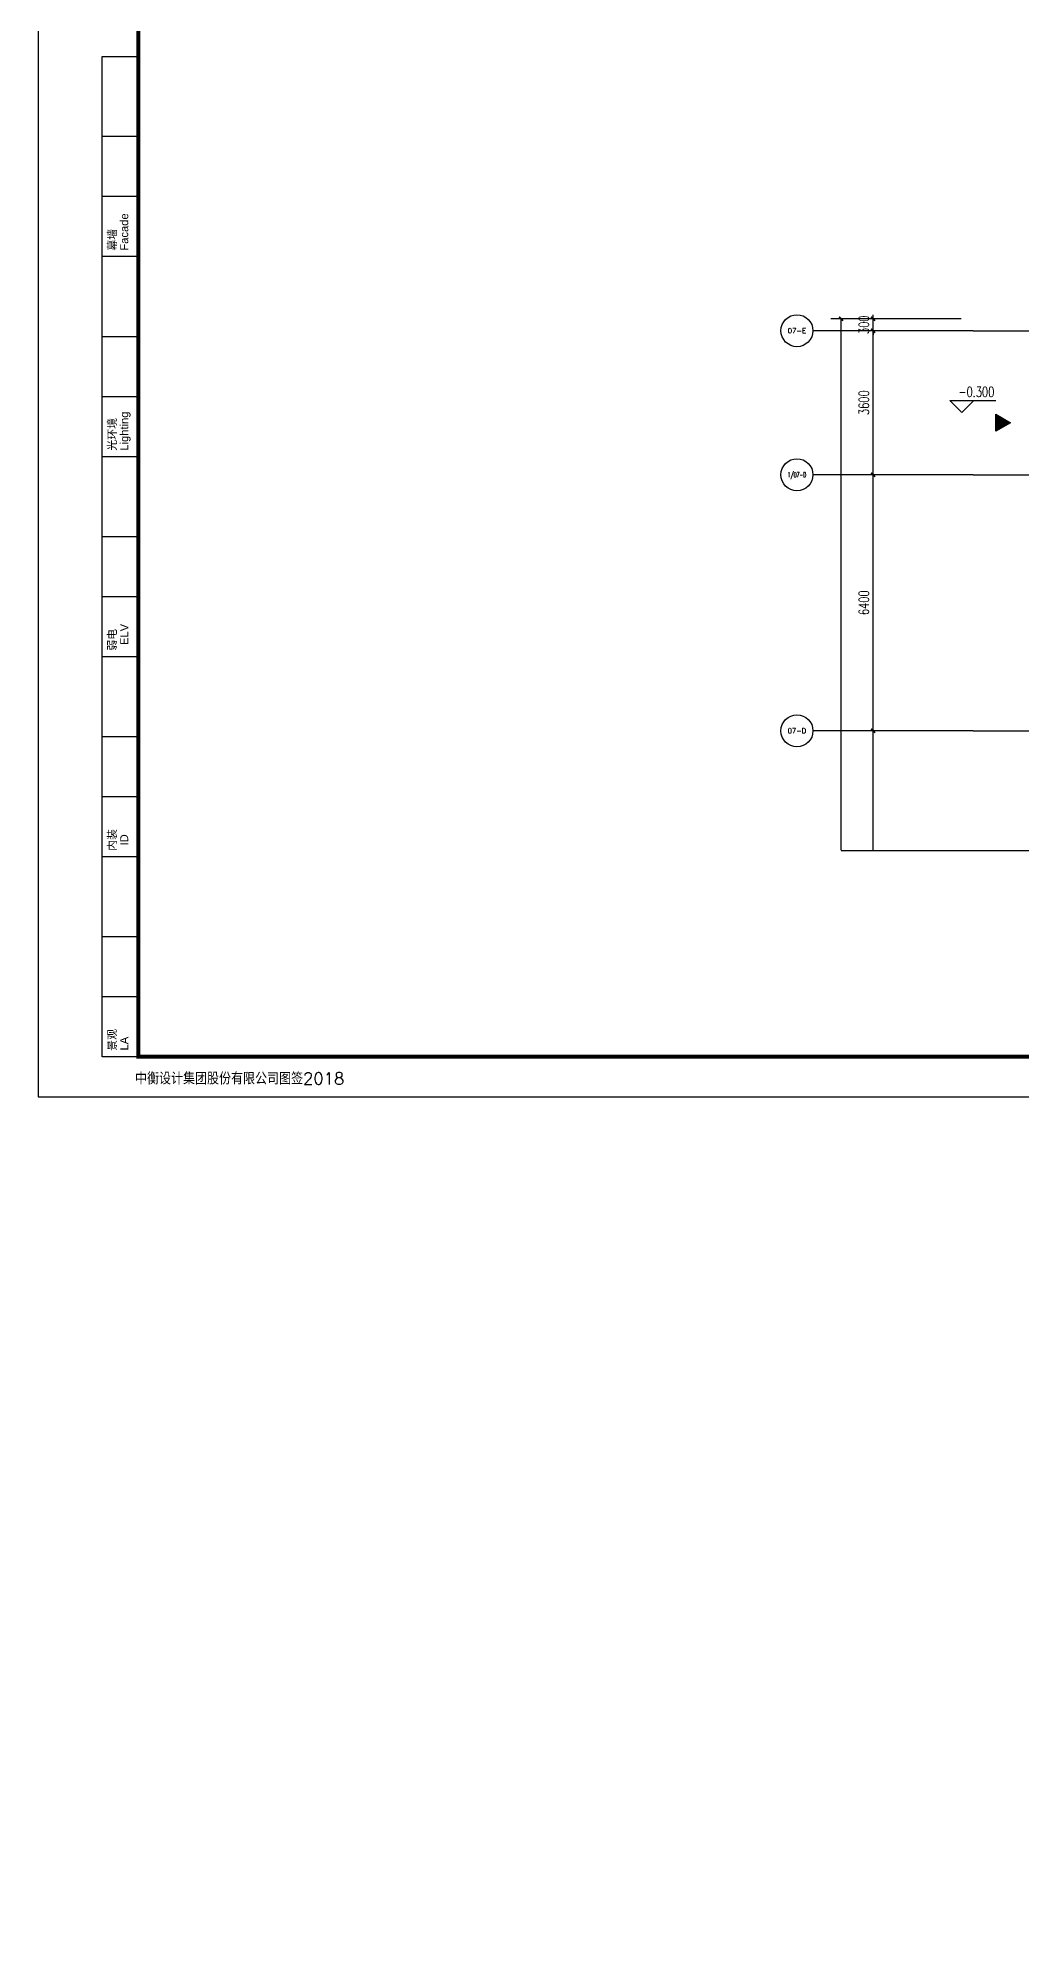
# Model space of a CAD drawing. Extents: x -621157 to 1764546, y -106808 to 741893.
# Drawn here: x 514407 to 538988, y -41620 to 6062 of the extents above; entities that cross this region are included whole.
import ezdxf
from ezdxf.enums import TextEntityAlignment as Align
from ezdxf.xclip import XClip

# ---------------------------------------------------------------- set-up
doc = ezdxf.new("R2010")
doc.units = 0
doc.header["$LTSCALE"] = 1000
doc.header["$MEASUREMENT"] = 0
doc.header["$XCLIPFRAME"] = 0
doc.linetypes.add('XREF-A-101-平面图_t3$0$DOTE', pattern=[2.42, 2, -0.2, 0.02, -0.2])
for name, color, linetype in [('0-底图', 7, 'Continuous'), ('A0-Verital$0$TK-WHITE', 7, 'Continuous'), ('AXIS_TEXT', 7, 'Continuous'), ('XREF-A-101-平面图_t3$0$A-DIM_ELEV', 8, 'Continuous'), ('XREF-A-101-平面图_t3$0$A-DOTE', 8, 'Continuous'), ('XREF-A-101-平面图_t3$0$AXIS', 8, 'Continuous'), ('XREF-A-101-平面图_t3$0$PUB_HATCH', 8, 'Continuous'), ('XREF-A-101-平面图_t3$0$PUB_TEXT', 8, 'Continuous'), ('电-折断线', 3, 'Continuous')]:
    doc.layers.add(name, color=color, linetype=linetype)
doc.styles.add('A0-Verital$0$TK-HZ', font='romans.shx', dxfattribs={"bigfont": 'hztxt.shx'})
doc.styles.add('A0-Verital$0$TK_Arial', font='arial.ttf')
doc.styles.add('A0-Verital$0$TK_HZ', font='romans.shx', dxfattribs={"bigfont": 'hztxt.shx'})
doc.styles.add('A0-Verital$0$TK_宋体', font='STZHONGS.TTF')
doc.styles.add('COMPLEX', font='COMPLEX')
doc.styles.add('XREF-A-101-平面图_t3$0$A-AXIS-LABEL', font='COMPLEX', dxfattribs={"bigfont": 'GBCBIG'})
doc.styles.add('XREF-A-101-平面图_t3$0$A-DIM_T3', font='SIMPLEX', dxfattribs={"width": 0.705882, "bigfont": 'GBCBIG'})
doc.styles.add('XREF-A-101-平面图_t3$0$A-STANDARD', font='SIMPLEX', dxfattribs={"bigfont": 'GBCBIG'})
doc.dimstyles.new('XREF-A-101-平面图_t3$0$A-DIM-100', dxfattribs={"dimscale": 100, "dimtxt": 2.55, "dimasz": 1, "dimexe": 2.5, "dimexo": 3, "dimgap": 1, "dimtad": 1, "dimdec": 0, "dimzin": 0, "dimdsep": 46, "dimtxsty": 'XREF-A-101-平面图_t3$0$A-DIM_T3', "dimblk": 'XREF-A-101-平面图_t3$0$_ArchTick', "dimcen": 0.09, "dimclrt": 7, "dimazin": 2, "dimtfac": 1, "dimtdec": 0, "dimtix": 1, "dimtmove": 2, "dimatfit": 3, "dimfxl": 0, "dimtolj": 1, "dimtzin": 0, "dimarcsym": 0})

# ---------------------------------------------------------------- blocks, each defined once
blk = doc.blocks.new('XREF-A-101-平面图_t3$0$_ArchTick')
at = {"color": 0, "linetype": 'ByBlock', "const_width": 0.4}
blk.add_lwpolyline([(-0.5, -0.5), (0.5, 0.5)], dxfattribs=at)
blk = doc.blocks.new('*D25387')
at = {"layer": 'Defpoints', "color": 0}
for p in [(-5800, 30000), (-3300, 30000), (-3300, 20000)]:
    blk.add_point(p, dxfattribs=at)
at = {"layer": 'XREF-A-101-平面图_t3$0$AXIS', "color": 0, "lineweight": -2}
for p, q in [((-3600, 30000), (-6050, 30000)), ((-5800, 20000), (-5800, 30000)), ((-3600, 20000), (-6050, 20000))]:
    blk.add_line(p, q, dxfattribs=at)
at = {"layer": 'XREF-A-101-平面图_t3$0$AXIS', "color": 0, "linetype": 'ByBlock', "lineweight": -2, "xscale": 100, "yscale": 100, "zscale": 100}
for p, rotation in [((-5800, 30000), 90), ((-5800, 20000), 270)]:
    blk.add_blockref('XREF-A-101-平面图_t3$0$_ArchTick', p, dxfattribs=dict(at, rotation=rotation))
at = {"layer": 'XREF-A-101-平面图_t3$0$AXIS', "color": 7, "insert": (-6028, 25000), "char_height": 255, "attachment_point": 5, "rotation": 90, "style": 'XREF-A-101-平面图_t3$0$A-DIM_T3'}
blk.add_mtext('\\A1;10000', dxfattribs=at)
blk = doc.blocks.new('*D25388')
at = {"layer": 'Defpoints', "color": 0}
for p in [(-5800, 36400), (-3300, 36400), (-3300, 30000)]:
    blk.add_point(p, dxfattribs=at)
at = {"layer": 'XREF-A-101-平面图_t3$0$AXIS', "color": 0, "lineweight": -2}
for p, q in [((-3600, 36400), (-6050, 36400)), ((-5800, 30000), (-5800, 36400)), ((-3600, 30000), (-6050, 30000))]:
    blk.add_line(p, q, dxfattribs=at)
at = {"layer": 'XREF-A-101-平面图_t3$0$AXIS', "color": 0, "linetype": 'ByBlock', "lineweight": -2, "xscale": 100, "yscale": 100, "zscale": 100}
for p, rotation in [((-5800, 36400), 90), ((-5800, 30000), 270)]:
    blk.add_blockref('XREF-A-101-平面图_t3$0$_ArchTick', p, dxfattribs=dict(at, rotation=rotation))
at = {"layer": 'XREF-A-101-平面图_t3$0$AXIS', "color": 7, "insert": (-6028, 33200), "char_height": 255, "attachment_point": 5, "rotation": 90, "style": 'XREF-A-101-平面图_t3$0$A-DIM_T3'}
blk.add_mtext('\\A1;6400', dxfattribs=at)
blk = doc.blocks.new('*D25389')
at = {"layer": 'Defpoints', "color": 0}
for p in [(-5800, 40000), (-3300, 40000), (-3300, 36400)]:
    blk.add_point(p, dxfattribs=at)
at = {"layer": 'XREF-A-101-平面图_t3$0$AXIS', "color": 0, "lineweight": -2}
for p, q in [((-3600, 40000), (-6050, 40000)), ((-5800, 36400), (-5800, 40000)), ((-3600, 36400), (-6050, 36400))]:
    blk.add_line(p, q, dxfattribs=at)
at = {"layer": 'XREF-A-101-平面图_t3$0$AXIS', "color": 0, "linetype": 'ByBlock', "lineweight": -2, "xscale": 100, "yscale": 100, "zscale": 100}
for p, rotation in [((-5800, 40000), 90), ((-5800, 36400), 270)]:
    blk.add_blockref('XREF-A-101-平面图_t3$0$_ArchTick', p, dxfattribs=dict(at, rotation=rotation))
at = {"layer": 'XREF-A-101-平面图_t3$0$AXIS', "color": 7, "insert": (-6028, 38200), "char_height": 255, "attachment_point": 5, "rotation": 90, "style": 'XREF-A-101-平面图_t3$0$A-DIM_T3'}
blk.add_mtext('\\A1;3600', dxfattribs=at)
blk = doc.blocks.new('*D25390')
at = {"layer": 'Defpoints', "color": 0}
for p in [(-5800, 40300), (-3300, 40300), (-3300, 40000)]:
    blk.add_point(p, dxfattribs=at)
at = {"layer": 'XREF-A-101-平面图_t3$0$AXIS', "color": 0, "lineweight": -2}
for p, q in [((-3600, 40300), (-6050, 40300)), ((-5800, 40300), (-5800, 40400)), ((-5800, 40000), (-5800, 40300)), ((-3600, 40000), (-6050, 40000)), ((-5800, 40000), (-5800, 39900))]:
    blk.add_line(p, q, dxfattribs=at)
at = {"layer": 'XREF-A-101-平面图_t3$0$AXIS', "color": 0, "linetype": 'ByBlock', "lineweight": -2, "xscale": 100, "yscale": 100, "zscale": 100}
for p, rotation in [((-5800, 40300), 270), ((-5800, 40000), 90)]:
    blk.add_blockref('XREF-A-101-平面图_t3$0$_ArchTick', p, dxfattribs=dict(at, rotation=rotation))
at = {"layer": 'XREF-A-101-平面图_t3$0$AXIS', "color": 7, "insert": (-6028, 40150), "char_height": 255, "attachment_point": 5, "rotation": 90, "style": 'XREF-A-101-平面图_t3$0$A-DIM_T3'}
blk.add_mtext('\\A1;300', dxfattribs=at)
blk = doc.blocks.new('_AXISO')
blk.add_circle((0, 0), 0.5)
at = {"layer": 'AXIS_TEXT', "style": 'COMPLEX'}
blk.add_attdef('A', text='', height=0.56, dxfattribs=at).set_placement((-0.25, -0.28), (0.25, -0.28), align=Align.FIT)
blk = doc.blocks.new('*D25392')
at = {"layer": 'Defpoints', "color": 0}
for p in [(-6600, 40300), (-3300, 40300), (-3300, -300)]:
    blk.add_point(p, dxfattribs=at)
at = {"layer": 'XREF-A-101-平面图_t3$0$AXIS', "color": 0, "lineweight": -2}
for p, q in [((-3600, 40300), (-6850, 40300)), ((-6600, -300), (-6600, 40300)), ((-3600, -300), (-6850, -300))]:
    blk.add_line(p, q, dxfattribs=at)
at = {"layer": 'XREF-A-101-平面图_t3$0$AXIS', "color": 0, "linetype": 'ByBlock', "lineweight": -2, "xscale": 100, "yscale": 100, "zscale": 100}
for p, rotation in [((-6600, 40300), 90), ((-6600, -300), 270)]:
    blk.add_blockref('XREF-A-101-平面图_t3$0$_ArchTick', p, dxfattribs=dict(at, rotation=rotation))
at = {"layer": 'XREF-A-101-平面图_t3$0$AXIS', "color": 7, "insert": (-6828, 20000), "char_height": 255, "attachment_point": 5, "rotation": 90, "style": 'XREF-A-101-平面图_t3$0$A-DIM_T3'}
blk.add_mtext('\\A1;40600', dxfattribs=at)
blk = doc.blocks.new('*D25433')
at = {"layer": 'Defpoints', "color": 0}
for p in [(-6600, 40300), (-3300, 40300), (-3300, -300)]:
    blk.add_point(p, dxfattribs=at)
at = {"layer": 'XREF-A-101-平面图_t3$0$AXIS', "color": 0, "lineweight": -2}
for p, q in [((-3600, 40300), (-6850, 40300)), ((-6600, -300), (-6600, 40300)), ((-3600, -300), (-6850, -300))]:
    blk.add_line(p, q, dxfattribs=at)
at = {"layer": 'XREF-A-101-平面图_t3$0$AXIS', "color": 0, "linetype": 'ByBlock', "lineweight": -2, "xscale": 100, "yscale": 100, "zscale": 100}
for p, rotation in [((-6600, 40300), 90), ((-6600, -300), 270)]:
    blk.add_blockref('XREF-A-101-平面图_t3$0$_ArchTick', p, dxfattribs=dict(at, rotation=rotation))
at = {"layer": 'XREF-A-101-平面图_t3$0$AXIS', "color": 7, "insert": (-6828, 20000), "char_height": 255, "attachment_point": 5, "rotation": 90, "style": 'XREF-A-101-平面图_t3$0$A-DIM_T3'}
blk.add_mtext('\\A1;40600', dxfattribs=at)
blk = doc.blocks.new('XREF-A-101-平面图_t3$0$bz1')
at = {"layer": 'XREF-A-101-平面图_t3$0$PUB_HATCH'}
h = blk.add_hatch(color=1, dxfattribs=at)
h.dxf.hatch_style = 1
h.paths.add_polyline_path([(4866032, -641203), (4865818, -641573), (4866245, -641573)])
at = {"layer": 'XREF-A-101-平面图_t3$0$PUB_TEXT', "color": 1}
blk.add_lwpolyline([(4866032, -641203), (4865818, -641573), (4866245, -641573)], close=True, dxfattribs=at)
blk = doc.blocks.new('XREF-A-101-平面图_t3$0$G$C34B60025')
at = {"xscale": -1, "rotation": 270}
blk.add_blockref('XREF-A-101-平面图_t3$0$bz1', (638740, -4968231), dxfattribs=at)
blk = doc.blocks.new('A0-Verital$0$新增会签')
at = {"layer": 'A0-Verital$0$TK-WHITE'}
for p, q in [((-900, 0), (-900, 25000)), ((-900, 25000), (0, 25000)), ((0, 23000), (-900, 23000)), ((0, 21500), (-900, 21500)), ((0, 20000), (-900, 20000)), ((0, 18000), (-900, 18000)), ((0, 16500), (-900, 16500)), ((0, 15000), (-900, 15000)), ((0, 13000), (-900, 13000)), ((0, 11500), (-900, 11500)), ((0, 10000), (-900, 10000)), ((0, 8000), (-900, 8000)), ((0, 6500), (-900, 6500)), ((0, 5000), (-900, 5000)), ((0, 3000), (-900, 3000)), ((0, 1500), (-900, 1500)), ((0, 0), (-900, 0))]:
    blk.add_line(p, q, dxfattribs=at)
for s, style, p in [('Facade ', 'A0-Verital$0$TK_Arial', (-250, 20150)), ('幕墙', 'A0-Verital$0$TK_宋体', (-550, 20150)), ('光环境 ', 'A0-Verital$0$TK_宋体', (-550, 15150)), ('Lighting  ', 'A0-Verital$0$TK_Arial', (-250, 15150)), ('弱电 ', 'A0-Verital$0$TK_宋体', (-550, 10150)), ('ELV', 'A0-Verital$0$TK_Arial', (-250, 10293)), ('内装 ', 'A0-Verital$0$TK_宋体', (-550, 5150)), ('ID   ', 'A0-Verital$0$TK_Arial', (-250, 5283)), ('景观 ', 'A0-Verital$0$TK_宋体', (-550, 150)), ('LA ', 'A0-Verital$0$TK_Arial', (-250, 159))]:
    blk.add_text(s, height=200, rotation=90, dxfattribs=dict(at, style=style)).set_placement(p)
at = {"layer": 'A0-Verital$0$TK-WHITE', "style": 'A0-Verital$0$TK-HZ', "flags": 8}
blk.add_attdef('FACADE', (-271, 21710), '', height=350, rotation=90, dxfattribs=at)
at = {"layer": 'A0-Verital$0$TK-WHITE', "style": 'A0-Verital$0$TK-HZ'}
for tag, p in [('LIGHTING', (-271, 16710)), ('ELECTRICITYLOWVOLTAGE', (-271, 11710)), ('INTERIORDESIGN', (-271, 6710)), ('LANDSCAPEARCHITECTURE', (-271, 1710))]:
    blk.add_attdef(tag, p, '', height=350, rotation=90, dxfattribs=at)
blk = doc.blocks.new('A0-Verital')
blk.add_lwpolyline([(118900, 84100), (0, 84100), (0, 0), (118900, 0)], close=True)
at = {"const_width": 100}
blk.add_lwpolyline([(2500, 83100), (117900, 83100), (117900, 1000), (2500, 1000)], close=True, dxfattribs=at)
blk.add_blockref('A0-Verital$0$新增会签', (2500, 1000))
at = {"style": 'A0-Verital$0$TK_HZ'}
blk.add_text('中衡设计集团股份有限公司图签2018', height=300, dxfattribs=at).set_placement((2420, 308))
blk = doc.blocks.new('XREF-A-101-平面图_t3$0$轴网')
at = {"layer": 'XREF-A-101-平面图_t3$0$A-DOTE', "linetype": 'XREF-A-101-平面图_t3$0$DOTE'}
for p, q in [((-3300, 40000), (69800, 40000)), ((-3300, 36400), (10380.6, 36400)), ((-3300, 30000), (69800, 30000))]:
    blk.add_line(p, q, dxfattribs=at)
at = {"layer": 'XREF-A-101-平面图_t3$0$AXIS'}
for p, q in [((-3300, 40000), (-7300, 40000)), ((-3300, 36400), (-7300, 36400)), ((-3300, 30000), (-7300, 30000))]:
    blk.add_line(p, q, dxfattribs=at)
ref = blk.add_blockref('_AXISO', (-7700, 40000), dxfattribs=dict(at, xscale=800, yscale=800, zscale=800))
ref.add_attrib('A', '07-E', dxfattribs={"color": 7, "height": 124.79, "style": 'XREF-A-101-平面图_t3$0$A-AXIS-LABEL', "width": 0.95122}).set_placement((-7931.7, 39937.6), (-7468.3, 39937.6), align=Align.FIT)
ref = blk.add_blockref('_AXISO', (-7700, 36400), dxfattribs=dict(at, xscale=800, yscale=800, zscale=800))
ref.add_attrib('A', '1/07-D', dxfattribs={"color": 7, "height": 128.68, "style": 'XREF-A-101-平面图_t3$0$A-AXIS-LABEL', "width": 0.628906}).set_placement((-7931.2, 36335.7), (-7468.8, 36335.7), align=Align.FIT)
ref = blk.add_blockref('_AXISO', (-7700, 30000), dxfattribs=dict(at, xscale=800, yscale=800, zscale=800))
ref.add_attrib('A', '07-D', dxfattribs={"color": 7, "height": 123.31, "style": 'XREF-A-101-平面图_t3$0$A-AXIS-LABEL', "width": 0.951807}).set_placement((-7931.9, 29938.3), (-7468.1, 29938.3), align=Align.FIT)
for p1, p2, distance, picture, middle in [((-3300, -300), (-3300, 40300), 3300, '*D25392', (-6827.5, 20000)), ((-3300, 40000), (-3300, 40300), 2500, '*D25390', (-6027.5, 40150)), ((-3300, 36400), (-3300, 40000), 2500, '*D25389', (-6027.5, 38200)), ((-3300, 30000), (-3300, 36400), 2500, '*D25388', (-6027.5, 33200)), ((-3300, 20000), (-3300, 30000), 2500, '*D25387', (-6027.5, 25000))]:
    dim = blk.add_aligned_dim(p1=p1, p2=p2, distance=distance, dimstyle='XREF-A-101-平面图_t3$0$A-DIM-100', dxfattribs=at)
    dim.commit()
    dim.dimension.update_dxf_attribs({"geometry": picture, "text_midpoint": middle})
blk = doc.blocks.new('XREF-A-101-平面图_t3$0$轴网(2)')
at = {"layer": 'XREF-A-101-平面图_t3$0$AXIS'}
dim = blk.add_aligned_dim(p1=(-3300, -300), p2=(-3300, 40300), distance=3300, dimstyle='XREF-A-101-平面图_t3$0$A-DIM-100', dxfattribs=at)
dim.commit()
dim.dimension.update_dxf_attribs({"geometry": '*D25433', "text_midpoint": (-6827.5, 20000)})
blk = doc.blocks.new('XREF-A-101-平面图_t3')
at = {"layer": 'XREF-A-101-平面图_t3$0$A-DIM_ELEV'}
for p, q in [((196423, 37953), (196123, 38253)), ((196123, 38253), (197269, 38253)), ((196423, 37953), (196723, 38253))]:
    blk.add_line(p, q, dxfattribs=at)
blk.add_blockref('XREF-A-101-平面图_t3$0$G$C34B60025', (200100, 139900))
at = {"layer": 'XREF-A-101-平面图_t3$0$A-DOTE'}
for name, p in [('XREF-A-101-平面图_t3$0$轴网(2)', (200000, 100000)), ('XREF-A-101-平面图_t3$0$轴网', (200000, 0))]:
    blk.add_blockref(name, p, dxfattribs=at)
at = {"layer": 'XREF-A-101-平面图_t3$0$A-DIM_ELEV', "color": 7, "style": 'XREF-A-101-平面图_t3$0$A-STANDARD', "width": 0.705882}
blk.add_text('-0.300', height=255, dxfattribs=at).set_placement((196336, 38343))

msp = doc.modelspace()

# ---------------------------------------------------------------- block references
at = {"layer": '0-底图'}
ref = msp.add_blockref('XREF-A-101-平面图_t3', (341069, -41250), dxfattribs=at)
XClip(ref).set_block_clipping_path([(188448.3743934482, 27012.7393680913), (279528.158095957, 51688.9437777734)])

# ---------------------------------------------------------------- next in the draw order: linework, layer by layer
at = {"layer": '电-折断线'}
msp.add_lwpolyline([(534469, -14245), (574207, -14245), (574283, -14035), (574357, -14455), (574432, -14245), (614169, -14245)], dxfattribs=at)

# ---------------------------------------------------------------- next in the draw order: block references
msp.add_blockref('A0-Verital', (514407, -20399))

# ---------------------------------------------------------------- next in the draw order: block references
at = {"layer": '0-底图'}
ref = msp.add_blockref('XREF-A-101-平面图_t3', (341069, -104477), dxfattribs=at)
XClip(ref).set_block_clipping_path([(188448.3743934482, 126697.923506411), (279528.158095957, 147598.6090894251)])

doc.saveas('drawing.dxf')
